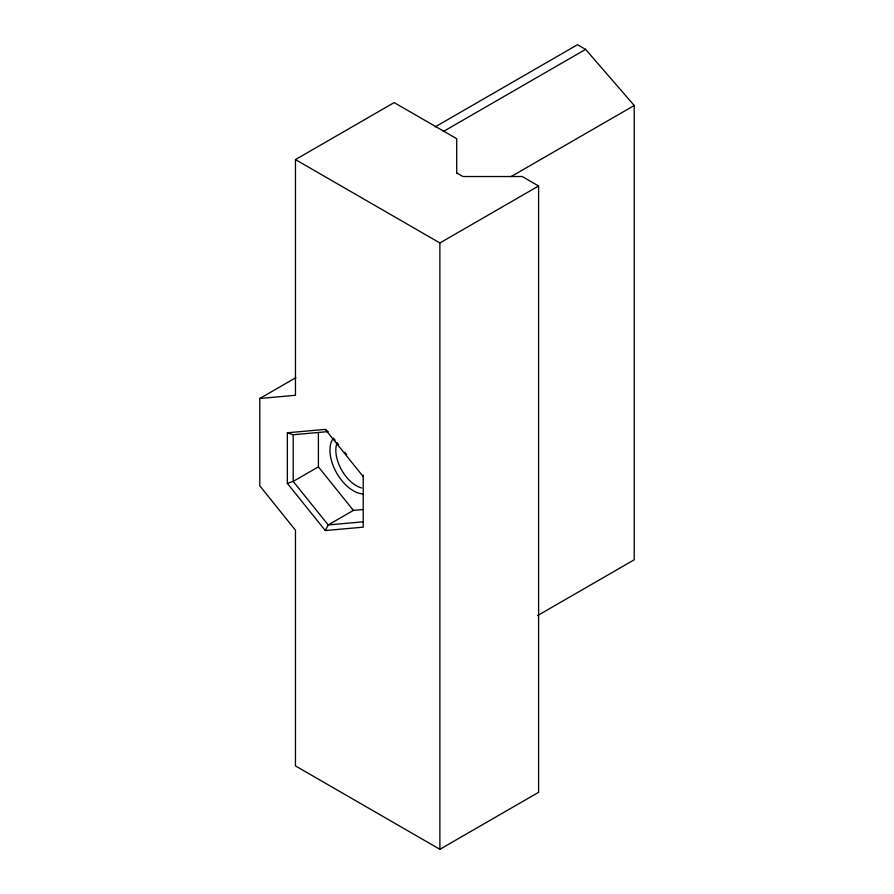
<?xml version="1.0" encoding="UTF-8"?>
<svg xmlns="http://www.w3.org/2000/svg" width="894" height="894" viewBox="0 0 894 894"><rect width="100%" height="100%" fill="white"/><g stroke="black" fill="none" stroke-linecap="round" stroke-linejoin="round"><path stroke-width="1.34" d="M327.226 430.863L325.271 429.388L287.343 432.774L287.343 483.352L325.271 530.544L328.199 524.946L353.387 510.407L362.819 509.558M456.722 172.944L462.936 176.531L522.219 176.531L538.59 185.986L538.59 792.319L439.882 849.3L295.456 765.912L295.456 530.198L259.785 485.811L259.785 398.489L295.456 395.304L295.456 159.59L394.165 102.598L456.722 138.715L456.722 173.548M435.177 126.881L577.513 44.7L585.604 49.371L634.215 105.503L634.215 559.789L537.618 615.564M443.268 131.552L585.604 49.371M511.055 176.61L634.215 105.503M295.456 159.59L439.882 242.967L538.59 185.986M259.785 398.489L295.892 377.648M318.387 432.54L318.387 466.858L293.198 481.397L287.343 483.352M287.343 432.774L293.198 434.73L328.199 431.601M363.21 521.817L328.199 524.946L293.198 481.397L293.198 434.73M325.271 530.544L363.21 527.158L363.21 475.15M333.451 438.138L335.205 440.306M336.949 442.485L338.703 444.664M344.827 452.286L346.581 454.465M325.271 429.388L363.21 476.58M318.387 466.858L353.387 510.407M439.882 242.967L439.882 849.3M362.93 493.957A33.134 19.132 60 0 1 335.976 471.786A33.134 19.132 60 0 1 333.104 438.485M361.623 487.968A28.999 16.74 60 0 1 336.513 444.486"/></g></svg>
